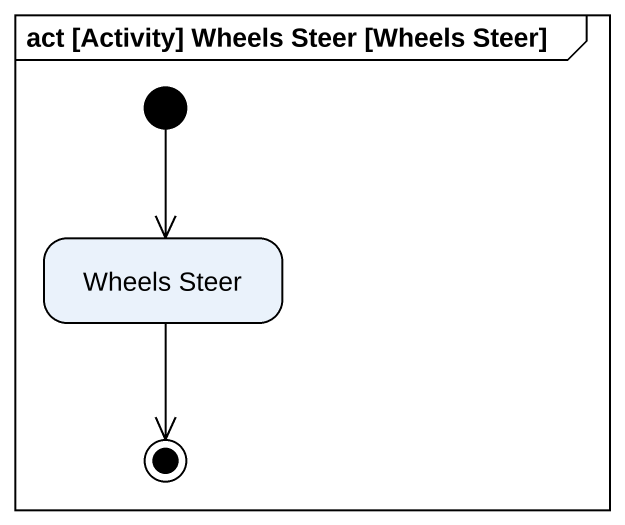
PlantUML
@startuml
mainframe act [Activity] Wheels Steer [Wheels Steer]
hide empty description
state "Wheels Steer" as Wheels_Steer
[*] --> Wheels_Steer
Wheels_Steer --> [*]
@enduml
